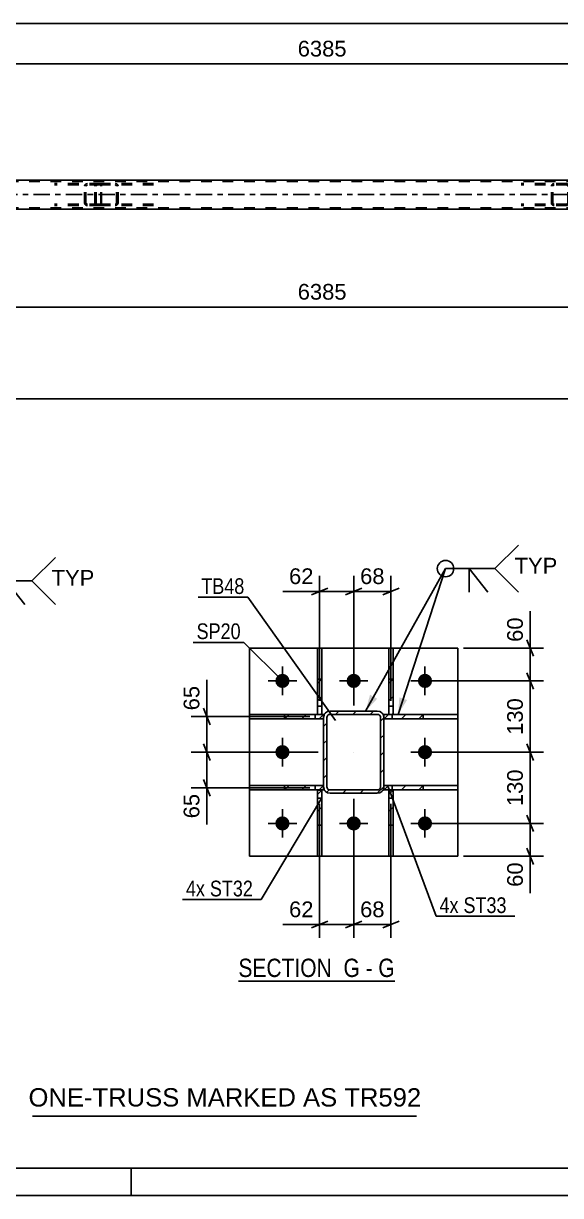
# Model space of a CAD drawing. Header units: millimetres. Extents: x -116 to 725, y -385 to 209.
# Drawn here: x 285.4 to 383.4, y -385.1 to -171.3 of the extents above; entities that cross this region are included whole.
import ezdxf

# ---------------------------------------------------------------- set-up
doc = ezdxf.new("R2010")
doc.units = ezdxf.units.MM
doc.linetypes.add('DXK_LINE_DOT2', pattern=[3.9198, 1.9599, -1.9599])
doc.linetypes.add('DXK_LINE_DOT3', pattern=[5.9187, 2.979, -0.9799, 0.9799, -0.9799])
doc.styles.add('Arial', font='arial.ttf', dxfattribs={"height": 0.2})
doc.styles.add('Arial Narrow', font='ARIALN.TTF', dxfattribs={"height": 0.2})

# ---------------------------------------------------------------- blocks, each defined once
blk = doc.blocks.new('Unknown-203724257-18 - 3142')
at = {"color": 6, "linetype": 'Continuous'}
blk.add_line((324.61, -346), (353.11, -346), dxfattribs=at)
at = {"color": 0, "linetype": 'Continuous'}
blk.add_wipeout([(342.72, -345.25), (342.72, -341.75), (324.61, -341.75), (324.61, -345.25)], dxfattribs=at)
at = {"color": 7, "linetype": 'Continuous', "style": 'Arial Narrow'}
blk.add_text('SECTION ', height=3.34, dxfattribs=at).set_placement((324.61, -345.25))
at = {"color": 0, "linetype": 'Continuous'}
blk.add_wipeout([(346.75, -345.25), (346.75, -341.75), (343.77, -341.75), (343.77, -345.25)], dxfattribs=at)
at = {"color": 7, "linetype": 'Continuous', "style": 'Arial Narrow'}
blk.add_text('G', height=3.34, dxfattribs=at).set_placement((343.77, -345.25))
at = {"color": 0, "linetype": 'Continuous'}
blk.add_wipeout([(349.07, -345.25), (349.07, -341.75), (347.8, -341.75), (347.8, -345.25)], dxfattribs=at)
at = {"color": 7, "linetype": 'Continuous', "style": 'Arial Narrow'}
blk.add_text('-', height=3.34, dxfattribs=at).set_placement((347.8, -345.25))
at = {"color": 0, "linetype": 'Continuous'}
blk.add_wipeout([(353.11, -345.25), (353.11, -341.75), (350.12, -341.75), (350.12, -345.25)], dxfattribs=at)
at = {"color": 7, "linetype": 'Continuous', "style": 'Arial Narrow'}
blk.add_text('G', height=3.34, dxfattribs=at).set_placement((350.12, -345.25))
blk = doc.blocks.new('Unknown-203724257-1113')
at = {"color": 5, "linetype": 'Continuous'}
for p, q in [((-110.93, -380.13), (720.07, -380.13)), ((305.07, -385.13), (305.07, -380.13)), ((-115.93, -385.13), (725.07, -385.13))]:
    blk.add_line(p, q, dxfattribs=at)
blk = doc.blocks.new('Part-203724257-3256 - 3142')
at = {"linetype": 'Continuous'}
h = blk.add_hatch(dxfattribs=at)
h.set_pattern_fill('', scale=0.7, style=0, pattern_type=0)
h.set_pattern_definition([(45, (358.2893, -297.3282), (-1.57154, 1.57154), [])])
h.paths.add_polyline_path([(358.29, -298.13), (358.29, -297.33), (351.13, -297.33), (351.13, -298.13)])
at = {"color": 7, "linetype": 'DXK_LINE_DOT2'}
for p, q in [((358.29, -297.33), (351.13, -297.33)), ((351.13, -297.33), (351.13, -298.13)), ((358.29, -298.13), (351.13, -298.13)), ((352.63, -298.13), (352.63, -297.33))]:
    blk.add_line(p, q, dxfattribs=at)
at = {"color": 2, "linetype": 'Continuous'}
for p, q in [((358.29, -297.33), (351.13, -297.33)), ((351.13, -297.33), (351.13, -298.13)), ((351.13, -298.13), (358.29, -298.13)), ((364.63, -297.33), (358.29, -297.33)), ((358.29, -298.13), (358.29, -297.33)), ((364.63, -298.13), (358.29, -298.13)), ((364.63, -298.13), (364.63, -297.33))]:
    blk.add_line(p, q, dxfattribs=at)
blk = doc.blocks.new('Part-203724257-3266 - 3142')
at = {"linetype": 'Continuous'}
h = blk.add_hatch(dxfattribs=at)
h.set_pattern_fill('', scale=0.7, style=0, pattern_type=0)
h.set_pattern_definition([(45, (340.132, -297.328), (-1.57154, 1.57154), [])])
h.paths.add_polyline_path([(340.13, -298.13), (340.13, -297.33), (332.98, -297.33), (332.98, -298.13)])
at = {"color": 2, "linetype": 'Continuous'}
for p, q in [((326.63, -298.13), (326.63, -297.33)), ((326.63, -297.33), (332.98, -297.33)), ((332.98, -298.13), (326.63, -298.13)), ((332.98, -297.33), (340.13, -297.33)), ((332.98, -298.13), (332.98, -297.33)), ((340.13, -298.13), (332.98, -298.13)), ((340.13, -297.33), (340.13, -298.13))]:
    blk.add_line(p, q, dxfattribs=at)
at = {"color": 7, "linetype": 'DXK_LINE_DOT2'}
for p, q in [((332.98, -297.33), (340.13, -297.33)), ((340.13, -298.13), (332.98, -298.13)), ((338.63, -298.13), (338.63, -297.33)), ((340.13, -297.33), (340.13, -298.13))]:
    blk.add_line(p, q, dxfattribs=at)
blk = doc.blocks.new('Part-203724257-3242 - 3142')
at = {"color": 2, "linetype": 'Continuous'}
for p, q in [((364.63, -285.23), (326.63, -285.23)), ((326.63, -323.23), (326.63, -285.23)), ((364.63, -285.23), (364.63, -323.23)), ((364.63, -323.23), (326.63, -323.23))]:
    blk.add_line(p, q, dxfattribs=at)
blk = doc.blocks.new('Bolt-203724257-3186 - 3142')
at = {"linetype": 'Continuous'}
for points in [[(333.93, -291.23, -1), (331.33, -291.23, -1)], [(346.93, -291.23, -1), (344.33, -291.23, -1)], [(359.93, -291.23, -1), (357.33, -291.23, -1)], [(333.93, -304.23, -1), (331.33, -304.23, -1)], [(359.93, -304.23, -1), (357.33, -304.23, -1)], [(333.93, -317.23, -1), (331.33, -317.23, -1)], [(346.93, -317.23, -1), (344.33, -317.23, -1)], [(359.93, -317.23, -1), (357.33, -317.23, -1)]]:
    blk.add_hatch(color=1, dxfattribs=at).paths.add_polyline_path(points)
at = {"color": 1, "linetype": 'Continuous'}
for p, q in [((332.63, -288.63), (332.63, -293.83)), ((345.63, -288.63), (345.63, -293.83)), ((358.63, -288.63), (358.63, -293.83)), ((330.03, -291.23), (335.23, -291.23)), ((343.03, -291.23), (348.23, -291.23)), ((356.03, -291.23), (361.23, -291.23)), ((332.63, -301.63), (332.63, -306.83)), ((358.63, -301.63), (358.63, -306.83)), ((330.03, -304.23), (335.23, -304.23)), ((356.03, -304.23), (361.23, -304.23)), ((332.63, -314.63), (332.63, -319.83)), ((345.63, -314.63), (345.63, -319.83)), ((358.63, -314.63), (358.63, -319.83)), ((330.03, -317.23), (335.23, -317.23)), ((343.03, -317.23), (348.23, -317.23)), ((356.03, -317.23), (361.23, -317.23))]:
    blk.add_line(p, q, dxfattribs=at)
blk = doc.blocks.new('Part-203724257-3261 - 3142')
at = {"linetype": 'Continuous'}
h = blk.add_hatch(dxfattribs=at)
h.set_pattern_fill('', scale=0.7, style=0, pattern_type=0)
h.set_pattern_definition([(45, (358.2893, -310.3282), (-1.57154, 1.57154), [])])
h.paths.add_polyline_path([(358.29, -311.13), (358.29, -310.33), (351.13, -310.33), (351.13, -311.13)])
at = {"color": 7, "linetype": 'DXK_LINE_DOT2'}
for p, q in [((358.29, -310.33), (351.13, -310.33)), ((351.13, -310.33), (351.13, -311.13)), ((358.29, -311.13), (351.13, -311.13)), ((352.63, -311.13), (352.63, -310.33))]:
    blk.add_line(p, q, dxfattribs=at)
at = {"color": 2, "linetype": 'Continuous'}
for p, q in [((358.29, -310.33), (351.13, -310.33)), ((351.13, -310.33), (351.13, -311.13)), ((351.13, -311.13), (358.29, -311.13)), ((364.63, -310.33), (358.29, -310.33)), ((358.29, -311.13), (358.29, -310.33)), ((364.63, -311.13), (358.29, -311.13)), ((364.63, -311.13), (364.63, -310.33))]:
    blk.add_line(p, q, dxfattribs=at)
blk = doc.blocks.new('Part-203724257-3271 - 3142')
at = {"linetype": 'Continuous'}
h = blk.add_hatch(dxfattribs=at)
h.set_pattern_fill('', scale=0.7, style=0, pattern_type=0)
h.set_pattern_definition([(45, (340.132, -310.328), (-1.57154, 1.57154), [])])
h.paths.add_polyline_path([(340.13, -311.13), (340.13, -310.33), (332.98, -310.33), (332.98, -311.13)])
at = {"color": 2, "linetype": 'Continuous'}
for p, q in [((326.63, -311.13), (326.63, -310.33)), ((326.63, -310.33), (332.98, -310.33)), ((332.98, -311.13), (326.63, -311.13)), ((332.98, -310.33), (340.13, -310.33)), ((332.98, -311.13), (332.98, -310.33)), ((340.13, -311.13), (332.98, -311.13)), ((340.13, -310.33), (340.13, -311.13))]:
    blk.add_line(p, q, dxfattribs=at)
at = {"color": 7, "linetype": 'DXK_LINE_DOT2'}
for p, q in [((332.98, -310.33), (340.13, -310.33)), ((340.13, -311.13), (332.98, -311.13)), ((338.63, -311.13), (338.63, -310.33)), ((340.13, -310.33), (340.13, -311.13))]:
    blk.add_line(p, q, dxfattribs=at)
blk = doc.blocks.new('Part-203724257-3276 - 3142')
at = {"linetype": 'Continuous'}
h = blk.add_hatch(dxfattribs=at)
h.set_pattern_fill('', scale=0.7, style=0, pattern_type=0)
h.set_pattern_definition([(45, (352.8163, -290.9178), (-1.57154, 1.57154), [])])
h.paths.add_polyline_path([(352.82, -297.34), (352.82, -290.92), (352.02, -290.92), (352.02, -297.34)])
at = {"color": 2, "linetype": 'Continuous'}
for p, q in [((352.02, -285.23), (352.02, -290.92)), ((352.02, -285.23), (352.82, -285.23)), ((352.82, -285.23), (352.82, -290.92)), ((352.02, -297.34), (352.02, -290.92)), ((352.82, -290.92), (352.02, -290.92)), ((352.82, -297.34), (352.82, -290.92)), ((352.02, -297.34), (352.82, -297.34))]:
    blk.add_line(p, q, dxfattribs=at)
at = {"color": 7, "linetype": 'DXK_LINE_DOT2'}
for p, q in [((352.02, -290.92), (352.02, -297.34)), ((352.82, -290.92), (352.82, -297.34)), ((352.02, -295.84), (352.82, -295.84)), ((352.02, -297.34), (352.82, -297.34))]:
    blk.add_line(p, q, dxfattribs=at)
blk = doc.blocks.new('Part-203724257-3281 - 3142')
at = {"linetype": 'Continuous'}
h = blk.add_hatch(dxfattribs=at)
h.set_pattern_fill('', scale=0.7, style=0, pattern_type=0)
h.set_pattern_definition([(45, (339.8168, -290.9178), (-1.57154, 1.57154), [])])
h.paths.add_polyline_path([(339.82, -297.34), (339.82, -290.92), (339.02, -290.92), (339.02, -297.34)])
at = {"color": 2, "linetype": 'Continuous'}
for p, q in [((339.02, -285.23), (339.02, -290.92)), ((339.02, -285.23), (339.82, -285.23)), ((339.82, -285.23), (339.82, -290.92)), ((339.02, -297.34), (339.02, -290.92)), ((339.82, -290.92), (339.02, -290.92)), ((339.82, -297.34), (339.82, -290.92)), ((339.02, -297.34), (339.82, -297.34))]:
    blk.add_line(p, q, dxfattribs=at)
at = {"color": 7, "linetype": 'DXK_LINE_DOT2'}
for p, q in [((339.02, -290.92), (339.02, -297.34)), ((339.82, -290.92), (339.82, -297.34)), ((339.02, -295.84), (339.82, -295.84)), ((339.02, -297.34), (339.82, -297.34))]:
    blk.add_line(p, q, dxfattribs=at)
blk = doc.blocks.new('Part-203724257-3286 - 3142')
at = {"linetype": 'Continuous'}
h = blk.add_hatch(dxfattribs=at)
h.set_pattern_fill('', scale=0.7, style=0, pattern_type=0)
h.set_pattern_definition([(45, (352.8157, -311.1385), (-1.57154, 1.57154), [])])
h.paths.add_polyline_path([(352.82, -317.55), (352.82, -311.14), (352.02, -311.14), (352.02, -317.55)])
at = {"color": 7, "linetype": 'DXK_LINE_DOT2'}
for p, q in [((352.02, -317.55), (352.02, -311.14)), ((352.02, -311.14), (352.82, -311.14)), ((352.82, -317.55), (352.82, -311.14)), ((352.02, -312.64), (352.82, -312.64))]:
    blk.add_line(p, q, dxfattribs=at)
at = {"color": 2, "linetype": 'Continuous'}
for p, q in [((352.02, -317.55), (352.02, -311.14)), ((352.02, -311.14), (352.82, -311.14)), ((352.82, -311.14), (352.82, -317.55)), ((352.02, -323.23), (352.02, -317.55)), ((352.82, -317.55), (352.02, -317.55)), ((352.82, -317.55), (352.82, -323.23)), ((352.82, -323.23), (352.02, -323.23))]:
    blk.add_line(p, q, dxfattribs=at)
blk = doc.blocks.new('Part-203724257-3291 - 3142')
at = {"linetype": 'Continuous'}
h = blk.add_hatch(dxfattribs=at)
h.set_pattern_fill('', scale=0.7, style=0, pattern_type=0)
h.set_pattern_definition([(45, (339.8163, -311.1385), (-1.57154, 1.57154), [])])
h.paths.add_polyline_path([(339.82, -317.55), (339.82, -311.14), (339.02, -311.14), (339.02, -317.55)])
at = {"color": 7, "linetype": 'DXK_LINE_DOT2'}
for p, q in [((339.02, -317.55), (339.02, -311.14)), ((339.02, -311.14), (339.82, -311.14)), ((339.82, -317.55), (339.82, -311.14)), ((339.02, -312.64), (339.82, -312.64))]:
    blk.add_line(p, q, dxfattribs=at)
at = {"color": 2, "linetype": 'Continuous'}
for p, q in [((339.02, -317.55), (339.02, -311.14)), ((339.02, -311.14), (339.82, -311.14)), ((339.82, -311.14), (339.82, -317.55)), ((339.02, -323.23), (339.02, -317.55)), ((339.82, -317.55), (339.02, -317.55)), ((339.82, -317.55), (339.82, -323.23)), ((339.82, -323.23), (339.02, -323.23))]:
    blk.add_line(p, q, dxfattribs=at)
blk = doc.blocks.new('Part-203724257-3296 - 3142')
at = {"linetype": 'Continuous'}
h = blk.add_hatch(dxfattribs=at)
h.set_pattern_fill('', scale=0.7, style=0, pattern_type=0)
h.set_pattern_definition([(45, (351.132, -310.5308), (-1.57154, 1.57154), [])])
h.paths.add_polyline_path([(351.04, -310.99), (351.13, -310.53), (351.13, -297.93), (351.04, -297.47), (350.78, -297.08), (350.39, -296.82), (349.93, -296.73), (341.33, -296.73), (340.87, -296.82), (340.48, -297.08), (340.22, -297.47), (340.13, -297.93), (340.13, -310.53), (340.22, -310.99), (340.48, -311.38), (340.87, -311.64), (341.33, -311.73), (349.93, -311.73), (350.39, -311.64), (350.78, -311.38)])
h.paths.add_polyline_path([(350.16, -311.09), (349.93, -311.13), (341.33, -311.13), (341.1, -311.09), (340.91, -310.96), (340.78, -310.76), (340.73, -310.53), (340.73, -297.93), (340.78, -297.7), (340.91, -297.51), (341.1, -297.38), (341.33, -297.33), (349.93, -297.33), (350.16, -297.38), (350.36, -297.51), (350.49, -297.7), (350.53, -297.93), (350.53, -310.53), (350.49, -310.76), (350.36, -310.96)])
at = {"color": 7, "linetype": 'DXK_LINE_DOT2'}
for p, q in [((340.87, -296.82), (341.33, -296.73)), ((341.33, -296.73), (349.93, -296.73)), ((349.93, -296.73), (350.39, -296.82)), ((340.13, -297.93), (340.22, -297.47)), ((340.13, -310.53), (340.13, -297.93)), ((340.78, -297.7), (340.73, -297.93)), ((340.73, -310.53), (340.73, -297.93)), ((340.91, -297.51), (340.78, -297.7)), ((341.1, -297.38), (340.91, -297.51)), ((341.33, -297.33), (341.1, -297.38)), ((349.93, -297.33), (341.33, -297.33)), ((350.16, -297.38), (349.93, -297.33)), ((350.36, -297.51), (350.16, -297.38)), ((350.49, -297.7), (350.36, -297.51)), ((350.53, -297.93), (350.49, -297.7)), ((350.53, -310.53), (350.53, -297.93)), ((351.04, -297.47), (351.13, -297.93)), ((351.13, -310.53), (351.13, -297.93)), ((340.22, -310.99), (340.13, -310.53)), ((340.73, -310.53), (340.78, -310.76)), ((340.78, -310.76), (340.91, -310.96)), ((341.33, -311.73), (340.87, -311.64)), ((340.91, -310.96), (341.1, -311.09)), ((341.1, -311.09), (341.33, -311.13)), ((341.33, -311.13), (349.93, -311.13)), ((341.33, -311.73), (349.93, -311.73)), ((349.93, -311.13), (350.16, -311.09)), ((350.39, -311.64), (349.93, -311.73)), ((350.16, -311.09), (350.36, -310.96)), ((350.36, -310.96), (350.49, -310.76)), ((350.49, -310.76), (350.53, -310.53)), ((351.13, -310.53), (351.04, -310.99))]:
    blk.add_line(p, q, dxfattribs=at)
at = {"color": 2, "linetype": 'Continuous'}
for p, q in [((341.33, -296.73), (340.87, -296.82)), ((341.33, -296.73), (349.93, -296.73)), ((350.39, -296.82), (349.93, -296.73)), ((340.22, -297.47), (340.13, -297.93)), ((340.13, -310.53), (340.13, -297.93)), ((340.73, -297.93), (340.78, -297.7)), ((340.73, -310.53), (340.73, -297.93)), ((340.78, -297.7), (340.91, -297.51)), ((340.91, -297.51), (341.1, -297.38)), ((341.1, -297.38), (341.33, -297.33)), ((341.33, -297.33), (349.93, -297.33)), ((349.93, -297.33), (350.16, -297.38)), ((350.16, -297.38), (350.36, -297.51)), ((350.36, -297.51), (350.49, -297.7)), ((350.49, -297.7), (350.53, -297.93)), ((350.53, -310.53), (350.53, -297.93)), ((351.13, -297.93), (351.04, -297.47)), ((351.13, -310.53), (351.13, -297.93)), ((340.13, -310.53), (340.22, -310.99)), ((340.78, -310.76), (340.73, -310.53)), ((340.91, -310.96), (340.78, -310.76)), ((340.87, -311.64), (341.33, -311.73)), ((341.1, -311.09), (340.91, -310.96)), ((341.33, -311.13), (341.1, -311.09)), ((341.33, -311.13), (349.93, -311.13)), ((341.33, -311.73), (349.93, -311.73)), ((350.16, -311.09), (349.93, -311.13)), ((349.93, -311.73), (350.39, -311.64)), ((350.36, -310.96), (350.16, -311.09)), ((350.49, -310.76), (350.36, -310.96)), ((350.53, -310.53), (350.49, -310.76)), ((351.04, -310.99), (351.13, -310.53))]:
    blk.add_line(p, q, dxfattribs=at)
at = {"color": 7, "linetype": 'DXK_LINE_DOT3'}
blk.add_line((345.63, -304.23), (345.63, -304.23), dxfattribs=at)
at = {"color": 7, "linetype": 'DXK_LINE_DOT2'}
for centre, start, end in [((341.33, -297.93), 112.5, 157.5), ((349.93, -297.93), 22.5, 67.5), ((341.33, -310.53), 202.5, 247.5), ((349.93, -310.53), 292.5, 337.5)]:
    blk.add_arc(centre, 1.2, start, end, dxfattribs=at)
at = {"color": 2, "linetype": 'Continuous'}
for centre, start, end in [((341.33, -297.93), 112.5, 157.5), ((349.93, -297.93), 22.5, 67.5), ((341.33, -310.53), 202.5, 247.5), ((349.93, -310.53), 292.5, 337.5)]:
    blk.add_arc(centre, 1.2, start, end, dxfattribs=at)
blk = doc.blocks.new('Part-203724257-7179 - 7163')
at = {"color": 7, "linetype": 'DXK_LINE_DOT2'}
for p, q in [((298.43, -200.8), (298.39, -200.98)), ((298.39, -204.02), (298.39, -200.98)), ((298.65, -200.98), (298.67, -200.89)), ((298.65, -204.02), (298.65, -200.98)), ((298.67, -200.89), (298.72, -200.81)), ((298.9, -200.5), (298.71, -200.54)), ((298.72, -200.81), (298.81, -200.76)), ((298.81, -200.76), (298.9, -200.74)), ((309.13, -200.5), (298.9, -200.5)), ((309.13, -200.74), (298.9, -200.74)), ((302.33, -200.54), (302.14, -200.5)), ((302.14, -200.74), (302.24, -200.76)), ((302.24, -200.76), (302.32, -200.81)), ((302.32, -200.81), (302.38, -200.89)), ((302.38, -200.89), (302.39, -200.98)), ((302.39, -204.02), (302.39, -200.98)), ((302.65, -200.98), (302.61, -200.8)), ((302.65, -204.02), (302.65, -200.98)), ((298.39, -204.02), (298.43, -204.21)), ((298.67, -204.11), (298.65, -204.02)), ((298.72, -204.19), (298.67, -204.11)), ((298.71, -204.47), (298.9, -204.5)), ((298.81, -204.24), (298.72, -204.19)), ((298.9, -204.26), (298.81, -204.24)), ((309.13, -204.26), (298.9, -204.26)), ((309.13, -204.5), (298.9, -204.5)), ((302.24, -204.24), (302.14, -204.26)), ((302.14, -204.5), (302.33, -204.47)), ((302.32, -204.19), (302.24, -204.24)), ((302.38, -204.11), (302.32, -204.19)), ((302.39, -204.02), (302.38, -204.11)), ((302.61, -204.21), (302.65, -204.02))]:
    blk.add_line(p, q, dxfattribs=at)
for centre, start, end in [((298.88, -201), 110.7583, 155.68), ((302.16, -201), 24.32, 69.2417), ((298.88, -204), 204.32, 249.2417), ((302.16, -204), 290.7583, 335.68)]:
    blk.add_arc(centre, 0.496, start, end, dxfattribs=at)
blk = doc.blocks.new('Part-203724257-7367 - 7163')
at = {"color": 7, "linetype": 'DXK_LINE_DOT2'}
for p, q in [((605.89, -200.1), (-50.14, -200.1)), ((605.89, -204.9), (-50.14, -204.9))]:
    blk.add_line(p, q, dxfattribs=at)
at = {"color": 2, "linetype": 'Continuous'}
for p, q in [((466.78, -199.86), (217.36, -199.86)), ((605.89, -205.14), (-50.14, -205.14))]:
    blk.add_line(p, q, dxfattribs=at)
at = {"color": 7, "linetype": 'DXK_LINE_DOT3'}
blk.add_line((-50.14, -202.5), (605.6, -202.5), dxfattribs=at)
blk = doc.blocks.new('Part-203724257-7417 - 7163')
at = {"color": 7, "linetype": 'DXK_LINE_DOT2'}
for p, q in [((299.39, -200.5), (291.06, -200.5)), ((299.39, -200.74), (291.06, -200.74)), ((296.59, -200.8), (296.55, -200.98)), ((296.55, -204.02), (296.55, -200.98)), ((296.8, -200.98), (296.82, -200.89)), ((296.8, -204.02), (296.8, -200.98)), ((296.82, -200.89), (296.87, -200.81)), ((297.05, -200.5), (296.86, -200.54)), ((296.87, -200.81), (296.96, -200.76)), ((296.96, -200.76), (297.05, -200.74)), ((298.39, -200.74), (298.39, -200.5)), ((299.49, -200.54), (299.39, -200.5)), ((299.39, -200.74), (299.44, -200.76)), ((299.44, -200.76), (299.48, -200.81)), ((299.48, -200.81), (299.51, -200.89)), ((299.58, -200.64), (299.49, -200.54)), ((299.51, -200.89), (299.52, -200.98)), ((299.52, -204.02), (299.52, -200.98)), ((299.64, -200.8), (299.58, -200.64)), ((299.66, -200.98), (299.64, -200.8)), ((299.66, -204.02), (299.66, -200.98)), ((299.39, -204.26), (291.06, -204.26)), ((299.39, -204.5), (291.06, -204.5)), ((296.55, -204.02), (296.59, -204.21)), ((296.82, -204.11), (296.8, -204.02)), ((296.87, -204.19), (296.82, -204.11)), ((296.86, -204.47), (297.05, -204.5)), ((296.96, -204.24), (296.87, -204.19)), ((297.05, -204.26), (296.96, -204.24)), ((298.39, -204.5), (298.39, -204.26)), ((299.44, -204.24), (299.39, -204.26)), ((299.39, -204.5), (299.49, -204.47)), ((299.48, -204.19), (299.44, -204.24)), ((299.51, -204.11), (299.48, -204.19)), ((299.49, -204.47), (299.58, -204.36)), ((299.52, -204.02), (299.51, -204.11)), ((299.58, -204.36), (299.64, -204.21)), ((299.64, -204.21), (299.66, -204.02))]:
    blk.add_line(p, q, dxfattribs=at)
for centre, start, end in [((297.04, -201), 111.1941, 156.1506), ((297.04, -204.01), 203.8494, 248.8059)]:
    blk.add_arc(centre, 0.492, start, end, dxfattribs=at)
blk = doc.blocks.new('Part-203724257-7419 - 7163')
at = {"color": 7, "linetype": 'DXK_LINE_DOT2'}
for p, q in [((384.52, -200.5), (376.2, -200.5)), ((384.52, -200.74), (376.2, -200.74)), ((381.72, -200.8), (381.68, -200.98)), ((381.68, -204.02), (381.68, -200.98)), ((381.93, -200.98), (381.95, -200.89)), ((381.93, -204.02), (381.93, -200.98)), ((381.95, -200.89), (382.01, -200.81)), ((382.19, -200.5), (381.99, -200.54)), ((382.01, -200.81), (382.09, -200.76)), ((382.09, -200.76), (382.19, -200.74)), ((383.53, -200.74), (383.53, -200.5)), ((384.62, -200.54), (384.52, -200.5)), ((384.52, -200.74), (384.57, -200.76)), ((384.57, -200.76), (384.62, -200.81)), ((384.71, -200.64), (384.62, -200.54)), ((384.62, -200.81), (384.65, -200.89)), ((384.65, -200.89), (384.66, -200.98)), ((384.66, -204.02), (384.66, -200.98)), ((384.77, -200.8), (384.71, -200.64)), ((384.79, -200.98), (384.77, -200.8)), ((384.79, -204.02), (384.79, -200.98)), ((384.52, -204.26), (376.2, -204.26)), ((384.52, -204.5), (376.2, -204.5)), ((381.68, -204.02), (381.72, -204.21)), ((381.95, -204.11), (381.93, -204.02)), ((382.01, -204.19), (381.95, -204.11)), ((381.99, -204.47), (382.19, -204.5)), ((382.09, -204.24), (382.01, -204.19)), ((382.19, -204.26), (382.09, -204.24)), ((383.53, -204.5), (383.53, -204.26)), ((384.57, -204.24), (384.52, -204.26)), ((384.52, -204.5), (384.62, -204.47)), ((384.62, -204.19), (384.57, -204.24)), ((384.65, -204.11), (384.62, -204.19)), ((384.62, -204.47), (384.71, -204.36)), ((384.66, -204.02), (384.65, -204.11)), ((384.71, -204.36), (384.77, -204.21)), ((384.77, -204.21), (384.79, -204.02))]:
    blk.add_line(p, q, dxfattribs=at)
for centre, start, end in [((382.17, -201), 111.1941, 156.1506), ((382.17, -204.01), 203.8494, 248.8059)]:
    blk.add_arc(centre, 0.492, start, end, dxfattribs=at)
blk = doc.blocks.new('StraightDimension-203724257-22785 - 3142')
at = {"color": 7, "linetype": 'Continuous'}
for p, q in [((378.43, -305.73), (377.23, -302.73)), ((359.63, -304.23), (380.23, -304.23)), ((377.83, -317.23), (377.83, -304.23)), ((377.23, -315.73), (378.43, -318.73)), ((359.63, -317.23), (380.23, -317.23))]:
    blk.add_line(p, q, dxfattribs=at)
at = {"color": 0}
blk.add_wipeout([(377.08, -306.8), (372.88, -306.8), (372.88, -314.67), (377.08, -314.67)], dxfattribs=at)
at = {"color": 3, "style": 'Arial'}
blk.add_text('130', height=2.865, rotation=90.0002, dxfattribs=at).set_placement((376.48, -314.07))
blk = doc.blocks.new('StraightDimension-203724257-22787 - 3142')
at = {"color": 7, "linetype": 'Continuous'}
for p, q in [((378.43, -292.73), (377.23, -289.73)), ((359.63, -291.23), (380.23, -291.23)), ((377.83, -304.23), (377.83, -291.23)), ((377.23, -302.73), (378.43, -305.73)), ((359.63, -304.23), (380.23, -304.23))]:
    blk.add_line(p, q, dxfattribs=at)
at = {"color": 0}
blk.add_wipeout([(377.08, -293.8), (372.88, -293.8), (372.88, -301.67), (377.08, -301.67)], dxfattribs=at)
at = {"color": 3, "style": 'Arial'}
blk.add_text('130', height=2.865, rotation=90.0002, dxfattribs=at).set_placement((376.48, -301.07))
blk = doc.blocks.new('StraightDimension-203724257-3415 - 3142')
at = {"color": 7, "linetype": 'Continuous'}
for p, q in [((345.63, -295.73), (345.63, -272.06)), ((352.42, -294.84), (352.42, -272.06)), ((344.13, -275.51), (347.13, -274.31)), ((345.63, -274.91), (352.42, -274.91)), ((353.92, -274.31), (350.92, -275.51))]:
    blk.add_line(p, q, dxfattribs=at)
at = {"color": 0}
blk.add_wipeout([(351.85, -274.16), (351.85, -269.96), (346.2, -269.96), (346.2, -274.16)], dxfattribs=at)
at = {"color": 3, "style": 'Arial'}
blk.add_text('68', height=2.865, dxfattribs=at).set_placement((346.8, -273.56))
blk = doc.blocks.new('StraightDimension-203724257-3377 - 3142')
at = {"color": 7, "linetype": 'Continuous'}
for p, q in [((318.23, -296.23), (319.43, -299.23)), ((337.63, -297.73), (315.98, -297.73)), ((318.83, -304.23), (318.83, -297.73)), ((319.43, -305.73), (318.23, -302.73)), ((339.13, -304.23), (315.98, -304.23))]:
    blk.add_line(p, q, dxfattribs=at)
at = {"color": 0}
blk.add_wipeout([(318.08, -291.56), (313.88, -291.56), (313.88, -297.2), (318.08, -297.2)], dxfattribs=at)
at = {"color": 7, "linetype": 'Continuous'}
blk.add_line((318.83, -297.73), (318.83, -291.03), dxfattribs=at)
blk.add_line((318.83, -297.73), (318.83, -291.03), dxfattribs=at)
at = {"color": 3, "style": 'Arial'}
blk.add_text('65', height=2.865, rotation=90.0002, dxfattribs=at).set_placement((317.48, -296.6))
blk = doc.blocks.new('StraightDimension-203724257-3366 - 3142')
at = {"color": 7, "linetype": 'Continuous'}
for p, q in [((345.63, -312.73), (345.63, -338.09)), ((352.42, -313.64), (352.42, -338.09)), ((344.13, -336.29), (347.13, -335.09)), ((345.63, -335.69), (352.42, -335.69)), ((353.92, -335.09), (350.92, -336.29))]:
    blk.add_line(p, q, dxfattribs=at)
at = {"color": 0}
blk.add_wipeout([(351.85, -334.94), (351.85, -330.74), (346.2, -330.74), (346.2, -334.94)], dxfattribs=at)
at = {"color": 3, "style": 'Arial'}
blk.add_text('68', height=2.865, dxfattribs=at).set_placement((346.8, -334.34))
blk = doc.blocks.new('StraightDimension-203724257-3371 - 3142')
at = {"color": 7, "linetype": 'Continuous'}
for p, q in [((339.42, -313.64), (339.42, -338.09)), ((345.63, -312.73), (345.63, -338.09)), ((337.92, -336.29), (340.92, -335.09)), ((339.42, -335.69), (345.63, -335.69)), ((347.13, -335.09), (344.13, -336.29))]:
    blk.add_line(p, q, dxfattribs=at)
at = {"color": 0}
blk.add_wipeout([(338.89, -334.94), (338.89, -330.74), (333.24, -330.74), (333.24, -334.94)], dxfattribs=at)
at = {"color": 7, "linetype": 'Continuous'}
blk.add_line((339.42, -335.69), (332.72, -335.69), dxfattribs=at)
blk.add_line((339.42, -335.69), (332.72, -335.69), dxfattribs=at)
at = {"color": 3, "style": 'Arial'}
blk.add_text('62', height=2.865, dxfattribs=at).set_placement((333.84, -334.34))
blk = doc.blocks.new('StraightDimension-203724257-3383 - 3142')
at = {"color": 7, "linetype": 'Continuous'}
for p, q in [((318.23, -302.73), (319.43, -305.73)), ((339.13, -304.23), (315.98, -304.23)), ((318.83, -310.73), (318.83, -304.23)), ((319.43, -312.23), (318.23, -309.23)), ((337.63, -310.73), (315.98, -310.73))]:
    blk.add_line(p, q, dxfattribs=at)
at = {"color": 0}
blk.add_wipeout([(318.08, -311.25), (313.88, -311.25), (313.88, -316.9), (318.08, -316.9)], dxfattribs=at)
at = {"color": 7, "linetype": 'Continuous'}
blk.add_line((318.83, -310.73), (318.83, -317.43), dxfattribs=at)
blk.add_line((318.83, -310.73), (318.83, -317.43), dxfattribs=at)
at = {"color": 3, "style": 'Arial'}
blk.add_text('65', height=2.865, rotation=90.0002, dxfattribs=at).set_placement((317.48, -316.3))
blk = doc.blocks.new('StraightDimension-203724257-3390 - 3142')
at = {"color": 7, "linetype": 'Continuous'}
for p, q in [((377.23, -283.73), (378.43, -286.73)), ((365.63, -285.23), (380.23, -285.23)), ((377.83, -291.23), (377.83, -285.23)), ((378.43, -292.73), (377.23, -289.73)), ((359.63, -291.23), (380.23, -291.23))]:
    blk.add_line(p, q, dxfattribs=at)
at = {"color": 0}
blk.add_wipeout([(377.08, -279.06), (372.88, -279.06), (372.88, -284.71), (377.08, -284.71)], dxfattribs=at)
at = {"color": 7, "linetype": 'Continuous'}
blk.add_line((377.83, -285.23), (377.83, -278.53), dxfattribs=at)
blk.add_line((377.83, -285.23), (377.83, -278.53), dxfattribs=at)
at = {"color": 3, "style": 'Arial'}
blk.add_text('60', height=2.865, rotation=90.0002, dxfattribs=at).set_placement((376.48, -284.11))
blk = doc.blocks.new('StraightDimension-203724257-3404 - 3142')
at = {"color": 7, "linetype": 'Continuous'}
for p, q in [((377.23, -315.73), (378.43, -318.73)), ((359.63, -317.23), (380.23, -317.23)), ((377.83, -323.23), (377.83, -317.23)), ((378.43, -324.73), (377.23, -321.73)), ((365.63, -323.23), (380.23, -323.23))]:
    blk.add_line(p, q, dxfattribs=at)
at = {"color": 0}
blk.add_wipeout([(377.08, -323.76), (372.88, -323.76), (372.88, -329.4), (377.08, -329.4)], dxfattribs=at)
at = {"color": 7, "linetype": 'Continuous'}
blk.add_line((377.83, -323.23), (377.83, -329.93), dxfattribs=at)
blk.add_line((377.83, -323.23), (377.83, -329.93), dxfattribs=at)
at = {"color": 3, "style": 'Arial'}
blk.add_text('60', height=2.865, rotation=90.0002, dxfattribs=at).set_placement((376.48, -328.8))
blk = doc.blocks.new('StraightDimension-203724257-3424 - 3142')
at = {"color": 7, "linetype": 'Continuous'}
for p, q in [((339.42, -294.84), (339.42, -272.06)), ((345.63, -295.73), (345.63, -272.06)), ((337.92, -275.51), (340.92, -274.31)), ((339.42, -274.91), (345.63, -274.91)), ((347.13, -274.31), (344.13, -275.51))]:
    blk.add_line(p, q, dxfattribs=at)
at = {"color": 0}
blk.add_wipeout([(338.89, -274.16), (338.89, -269.96), (333.24, -269.96), (333.24, -274.16)], dxfattribs=at)
at = {"color": 7, "linetype": 'Continuous'}
blk.add_line((339.42, -274.91), (332.72, -274.91), dxfattribs=at)
blk.add_line((339.42, -274.91), (332.72, -274.91), dxfattribs=at)
at = {"color": 3, "style": 'Arial'}
blk.add_text('62', height=2.865, dxfattribs=at).set_placement((333.84, -273.56))
blk = doc.blocks.new('StraightDimension-203724257-7597 - 7163')
at = {"color": 7, "linetype": 'Continuous'}
for p, q in [((212.16, -206.54), (212.16, -233.21)), ((467.58, -206.54), (467.58, -235.43)), ((213.66, -222.42), (210.66, -223.62)), ((212.16, -223.02), (467.58, -223.02)), ((466.08, -223.62), (469.08, -222.42))]:
    blk.add_line(p, q, dxfattribs=at)
at = {"color": 0}
blk.add_wipeout([(344.92, -222.27), (344.92, -218.07), (334.82, -218.07), (334.82, -222.27)], dxfattribs=at)
at = {"color": 0, "linetype": 'Continuous'}
blk.add_wipeout([(466.98, -223.72), (462.78, -223.72), (462.78, -236.03), (466.98, -236.03)], dxfattribs=at)
at = {"color": 3, "style": 'Arial'}
blk.add_text('6385', height=2.865, dxfattribs=at).set_placement((335.42, -221.67))
at = {"color": 3, "linetype": 'Continuous', "style": 'Arial'}
blk.add_text('13896', height=2.865, rotation=90.0002, dxfattribs=at).set_placement((466.38, -235.43))
blk = doc.blocks.new('StraightDimension-203724257-7492 - 7163')
at = {"color": 7, "linetype": 'Continuous'}
blk.add_line((-58.76, -171.28), (606.45, -171.28), dxfattribs=at)
blk = doc.blocks.new('StraightDimension-203724257-7640 - 7163')
at = {"color": 7, "linetype": 'Continuous'}
blk.add_line((-59.4, -239.77), (607.09, -239.77), dxfattribs=at)
blk = doc.blocks.new('StraightDimension-203724257-7557 - 7163')
at = {"color": 7, "linetype": 'Continuous'}
for p, q in [((212.16, -198.46), (212.16, -175.81)), ((467.58, -198.46), (467.58, -175.81)), ((213.66, -178.06), (210.66, -179.26)), ((212.16, -178.66), (467.58, -178.66)), ((466.08, -179.26), (469.08, -178.06))]:
    blk.add_line(p, q, dxfattribs=at)
at = {"color": 0}
blk.add_wipeout([(344.92, -177.91), (344.92, -173.71), (334.82, -173.71), (334.82, -177.91)], dxfattribs=at)
at = {"color": 3, "style": 'Arial'}
blk.add_text('6385', height=2.865, dxfattribs=at).set_placement((335.42, -177.31))
blk = doc.blocks.new('Mark-203724257-3238 - 3142')
at = {"color": 0}
blk.add_wipeout([(325.02, -283.6), (325.02, -280.6), (316.98, -280.6), (316.98, -283.6)], dxfattribs=at)
blk.add_wipeout([(325.02, -283.6), (325.02, -280.6), (316.98, -280.6), (316.98, -283.6)], dxfattribs=at)
at = {"color": 30, "linetype": 'Continuous'}
for p in [(316.38, -284.2), (332.71, -291.3)]:
    blk.add_line(p, (325.62, -284.2), dxfattribs=at)
at = {"color": 3, "style": 'Arial Narrow'}
blk.add_text('SP20', height=2.863, dxfattribs=at).set_placement((316.98, -283.6))
blk = doc.blocks.new('Mark-203724257-3292 - 3142')
at = {"color": 0}
blk.add_wipeout([(325.7, -275.37), (325.7, -272.37), (317.84, -272.37), (317.84, -275.37)], dxfattribs=at)
blk.add_wipeout([(325.7, -275.37), (325.7, -272.37), (317.84, -272.37), (317.84, -275.37)], dxfattribs=at)
at = {"color": 30, "linetype": 'Continuous'}
for p in [(317.24, -275.97), (342.32, -298.43)]:
    blk.add_line(p, (326.3, -275.97), dxfattribs=at)
at = {"color": 3, "style": 'Arial Narrow'}
blk.add_text('TB48', height=2.863, dxfattribs=at).set_placement((317.84, -275.37))
blk = doc.blocks.new('WeldMark-203724257-3433 - 3142')
at = {"linetype": 'Continuous'}
for points in [[(349.92, -294.48), (347.8, -296.73), (348.61, -293.75)], [(355.37, -294.71), (353.73, -297.33), (353.95, -294.24)]]:
    blk.add_hatch(color=30, dxfattribs=at).paths.add_polyline_path(points)
at = {"color": 30, "linetype": 'Continuous'}
for p, q in [((347.8, -296.73), (362.38, -270.74)), ((353.73, -297.33), (362.38, -270.74)), ((362.38, -270.74), (371.38, -270.74))]:
    blk.add_line(p, q, dxfattribs=at)
at = {"color": 3, "linetype": 'Continuous'}
for q in [(370.09, -275.03), (366.66, -275.03)]:
    blk.add_line((366.66, -270.74), q, dxfattribs=at)
for start, end in [(90, 270), (270, 90)]:
    blk.add_arc((362.38, -270.74), 1.5, start, end, dxfattribs=at)
at = {"color": 0, "linetype": 'Continuous'}
blk.add_wipeout([(382.75, -271.64), (382.75, -268.64), (374.98, -268.64), (374.98, -271.64)], dxfattribs=at)
blk.add_wipeout([(382.75, -271.64), (382.75, -268.64), (374.98, -268.64), (374.98, -271.64)], dxfattribs=at)
at = {"color": 3, "linetype": 'Continuous'}
for q in [(375.66, -266.46), (375.66, -275.03)]:
    blk.add_line((371.38, -270.74), q, dxfattribs=at)
at = {"color": 3, "linetype": 'Continuous', "style": 'Arial'}
blk.add_text('TYP', height=2.865, dxfattribs=at).set_placement((374.98, -271.64))
blk = doc.blocks.new('MarkSet-203724257-3487 - 3142')
at = {"color": 0}
blk.add_wipeout([(364.75, -333.58), (364.75, -330.58), (361.28, -330.58), (361.28, -333.58)], dxfattribs=at)
blk.add_wipeout([(364.75, -333.58), (364.75, -330.58), (361.28, -330.58), (361.28, -333.58)], dxfattribs=at)
at = {"color": 30, "linetype": 'Continuous'}
blk.add_line((351.89, -310.53), (360.68, -334.18), dxfattribs=at)
at = {"color": 0}
blk.add_wipeout([(373.5, -333.58), (373.5, -330.58), (365.65, -330.58), (365.65, -333.58)], dxfattribs=at)
blk.add_wipeout([(373.5, -333.58), (373.5, -330.58), (365.65, -330.58), (365.65, -333.58)], dxfattribs=at)
at = {"color": 30, "linetype": 'Continuous'}
blk.add_line((360.68, -334.18), (375, -334.18), dxfattribs=at)
at = {"color": 3, "style": 'Arial Narrow'}
for s, p in [('4x', (361.28, -333.58)), ('ST33', (365.65, -333.58))]:
    blk.add_text(s, height=2.863, dxfattribs=at).set_placement(p)
blk = doc.blocks.new('MarkSet-203724257-3517 - 3142')
at = {"color": 30, "linetype": 'Continuous'}
blk.add_line((339.82, -312.56), (328.76, -331.14), dxfattribs=at)
at = {"color": 0}
blk.add_wipeout([(318.5, -330.54), (318.5, -327.54), (315.03, -327.54), (315.03, -330.54)], dxfattribs=at)
blk.add_wipeout([(318.5, -330.54), (318.5, -327.54), (315.03, -327.54), (315.03, -330.54)], dxfattribs=at)
blk.add_wipeout([(327.26, -330.54), (327.26, -327.54), (319.4, -327.54), (319.4, -330.54)], dxfattribs=at)
blk.add_wipeout([(327.26, -330.54), (327.26, -327.54), (319.4, -327.54), (319.4, -330.54)], dxfattribs=at)
at = {"color": 30, "linetype": 'Continuous'}
blk.add_line((314.43, -331.14), (328.76, -331.14), dxfattribs=at)
at = {"color": 3, "style": 'Arial Narrow'}
for s, p in [('4x', (315.03, -330.54)), ('ST32', (319.4, -330.54))]:
    blk.add_text(s, height=2.863, dxfattribs=at).set_placement(p)
blk = doc.blocks.new('Unknown-203724257-27902')
at = {"color": 7, "linetype": 'Continuous'}
blk.add_line((287.07, -370.63), (357.07, -370.63), dxfattribs=at)
at = {"color": 7, "style": 'Arial'}
blk.add_text('ONE-TRUSS MARKED AS TR592', height=3.3428, dxfattribs=at).set_placement((286.32, -368.88))
blk = doc.blocks.new('WeldMark-203724257-7932 - 7663')
at = {"linetype": 'Continuous'}
blk.add_hatch(color=30, dxfattribs=at).paths.add_polyline_path([(257.37, -295.64), (254.76, -297.29), (256.28, -294.6)])
at = {"color": 30, "linetype": 'Continuous'}
for p, q in [((254.76, -297.29), (277.94, -272.97)), ((277.94, -272.97), (286.94, -272.97))]:
    blk.add_line(p, q, dxfattribs=at)
at = {"color": 3, "linetype": 'Continuous'}
for q in [(285.66, -277.26), (282.23, -277.26)]:
    blk.add_line((282.23, -272.97), q, dxfattribs=at)
for start, end in [(90, 270), (270, 90)]:
    blk.add_arc((277.94, -272.97), 1.5, start, end, dxfattribs=at)
at = {"color": 0, "linetype": 'Continuous'}
blk.add_wipeout([(298.32, -273.87), (298.32, -270.87), (290.54, -270.87), (290.54, -273.87)], dxfattribs=at)
blk.add_wipeout([(298.32, -273.87), (298.32, -270.87), (290.54, -270.87), (290.54, -273.87)], dxfattribs=at)
at = {"color": 3, "linetype": 'Continuous'}
for q in [(291.23, -268.69), (291.23, -277.26)]:
    blk.add_line((286.94, -272.97), q, dxfattribs=at)
at = {"color": 3, "linetype": 'Continuous', "style": 'Arial'}
blk.add_text('TYP', height=2.865, dxfattribs=at).set_placement((290.54, -273.87))

msp = doc.modelspace()

# ---------------------------------------------------------------- block references
for name in ['Part-203724257-7367 - 7163', 'Part-203724257-7417 - 7163', 'Part-203724257-7179 - 7163', 'Part-203724257-7419 - 7163', 'Part-203724257-3242 - 3142', 'Part-203724257-3281 - 3142', 'Part-203724257-3276 - 3142', 'Bolt-203724257-3186 - 3142', 'Part-203724257-3296 - 3142', 'Part-203724257-3266 - 3142', 'Part-203724257-3256 - 3142', 'Part-203724257-3271 - 3142', 'Part-203724257-3291 - 3142', 'Part-203724257-3261 - 3142', 'Part-203724257-3286 - 3142', 'Unknown-203724257-18 - 3142', 'Unknown-203724257-27902']:
    msp.add_blockref(name, (0, 0))

# ---------------------------------------------------------------- next in the draw order: block references
msp.add_blockref('Unknown-203724257-1113', (0, 0))

# ---------------------------------------------------------------- next in the draw order: block references
for name in ['StraightDimension-203724257-7492 - 7163', 'StraightDimension-203724257-7597 - 7163', 'WeldMark-203724257-7932 - 7663', 'StraightDimension-203724257-3415 - 3142', 'StraightDimension-203724257-3377 - 3142', 'StraightDimension-203724257-22785 - 3142', 'StraightDimension-203724257-3366 - 3142']:
    msp.add_blockref(name, (0, 0))

# ---------------------------------------------------------------- next in the draw order: block references
for name in ['StraightDimension-203724257-7557 - 7163', 'StraightDimension-203724257-7640 - 7163', 'StraightDimension-203724257-3424 - 3142', 'StraightDimension-203724257-22787 - 3142', 'StraightDimension-203724257-3371 - 3142', 'StraightDimension-203724257-3404 - 3142']:
    msp.add_blockref(name, (0, 0))

# ---------------------------------------------------------------- next in the draw order: block references
for name in ['StraightDimension-203724257-3390 - 3142', 'Mark-203724257-3238 - 3142', 'StraightDimension-203724257-3383 - 3142', 'MarkSet-203724257-3487 - 3142']:
    msp.add_blockref(name, (0, 0))

# ---------------------------------------------------------------- next in the draw order: block references
for name in ['WeldMark-203724257-3433 - 3142', 'Mark-203724257-3292 - 3142', 'MarkSet-203724257-3517 - 3142']:
    msp.add_blockref(name, (0, 0))

doc.saveas('drawing.dxf')
